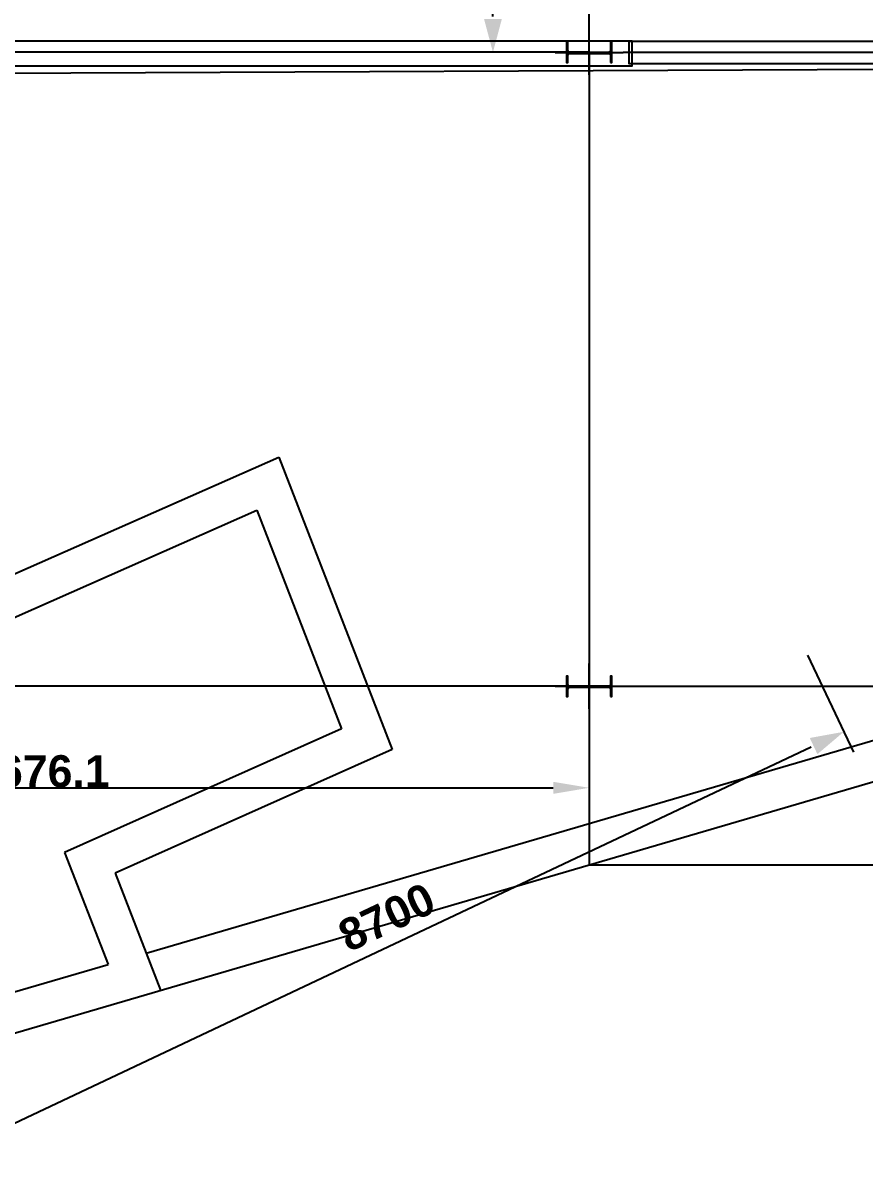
# Model space of a CAD drawing. Extents: x -115306 to 97263, y 46189 to 262006.
# Drawn here: x -32410 to -24973, y 202388 to 212548 of the extents above; entities that cross this region are included whole.
import ezdxf

# ---------------------------------------------------------------- set-up
doc = ezdxf.new("R2010")
doc.units = 0
doc.header["$LTSCALE"] = 508
doc.header["$PDMODE"] = 1
doc.header["$PDSIZE"] = -2
doc.layers.get('0').update_dxf_attribs({"linetype": 'CONTINUOUS'})
doc.layers.get('DEFPOINTS').update_dxf_attribs({"linetype": 'CONTINUOUS'})
for name, color, linetype in [('CERCHAS', 211, 'CONTINUOUS'), ('COTAS', 30, 'CONTINUOUS'), ('INSTALACION_NUEVA', 7, 'CONTINUOUS'), ('muro', 80, 'CONTINUOUS')]:
    doc.layers.add(name, color=color, linetype=linetype)
doc.styles.add('ARIAL-B', font='arialbd.ttf')
doc.dimstyles.new('ISO', dxfattribs={"dimtxt": 282.222222, "dimasz": 317.5, "dimexe": 200, "dimexo": 0, "dimgap": 1, "dimtad": 1, "dimdec": 1, "dimzin": 15, "dimdsep": 46, "dimtxsty": 'ARIAL-B', "dimblk": 'VW_FILLEDARROW', "dimcen": 0, "dimadec": 0, "dimazin": 0, "dimtfac": 1, "dimtdec": 1, "dimtix": 1, "dimtmove": 0, "dimatfit": 0, "dimldrblk": 'VW_FILLEDARROW', "dimfxl": 1, "dimtolj": 1, "dimtzin": 15, "dimarcsym": 0})

# ---------------------------------------------------------------- blocks, each defined once
blk = doc.blocks.new('*D1719')
at = {"layer": 'COTAS', "color": 0, "linetype": 'Continuous', "lineweight": -2}
for p, q in [((-27109, 212289), (-16486, 212289)), ((-16686, 211971), (-16686, 205428)), ((-27409, 205110), (-16486, 205110))]:
    blk.add_line(p, q, dxfattribs=at)
at = {"layer": 'COTAS', "color": 0, "linetype": 'Continuous'}
for points in [[(-16738, 211971), (-16633, 211971), (-16686, 212289)], [(-16738, 205428), (-16633, 205428), (-16686, 205110)]]:
    blk.add_solid(points, dxfattribs=at)
at = {"layer": 'DEFPOINTS', "color": 0, "linetype": 'Continuous'}
for p in [(-27109, 212289), (-27409, 205110), (-16686, 205110)]:
    blk.add_point(p, dxfattribs=at)
at = {"layer": 'COTAS', "color": 0, "linetype": 'Continuous', "insert": (-16831, 208700), "char_height": 282.2, "attachment_point": 5, "rotation": 90, "style": 'ARIAL-B'}
blk.add_mtext('\\A1;7178.2', dxfattribs=at)
blk = doc.blocks.new('*D1721')
at = {"layer": 'COTAS', "color": 0, "linetype": 'Continuous', "lineweight": -2}
for p, q in [((-27109, 212289), (-17877, 212289)), ((-18077, 211971), (-18077, 207006)), ((-27109, 206689), (-17877, 206689))]:
    blk.add_line(p, q, dxfattribs=at)
at = {"layer": 'COTAS', "color": 0, "linetype": 'Continuous'}
for points in [[(-18130, 211971), (-18024, 211971), (-18077, 212289)], [(-18130, 207006), (-18024, 207006), (-18077, 206689)]]:
    blk.add_solid(points, dxfattribs=at)
at = {"layer": 'DEFPOINTS', "color": 0, "linetype": 'Continuous'}
for p in [(-27109, 212289), (-27109, 206689), (-18077, 206689)]:
    blk.add_point(p, dxfattribs=at)
at = {"layer": 'COTAS', "color": 0, "linetype": 'Continuous', "insert": (-18222, 209489), "char_height": 282.2, "attachment_point": 5, "rotation": 90, "style": 'ARIAL-B'}
blk.add_mtext('\\A1;5600', dxfattribs=at)
blk = doc.blocks.new('VW_FILLEDARROW')
at = {"color": 0}
blk.add_solid([(0, 0), (-0.93, -0.249), (-0.93, 0.249)], dxfattribs=at)
blk = doc.blocks.new('*D1727')
at = {"layer": 'DEFPOINTS', "color": 0, "linetype": 'Continuous'}
for p in [(-25480, 206964), (-33346, 203247), (-33026, 202569)]:
    blk.add_point(p, dxfattribs=at)
at = {"layer": 'INSTALACION_NUEVA', "color": 0, "linetype": 'Continuous', "lineweight": -2}
for p, q in [((-25480, 206964), (-25074, 206105)), ((-25447, 206150), (-32739, 202705)), ((-33346, 203247), (-32940, 202388))]:
    blk.add_line(p, q, dxfattribs=at)
at = {"layer": 'INSTALACION_NUEVA', "color": 0, "linetype": 'Continuous', "lineweight": -2, "xscale": 317.5, "yscale": 317.5, "zscale": 317.5}
for p, rotation in [((-25160, 206286), 25.28903444091417), ((-33026, 202569), 205.2890344409142)]:
    blk.add_blockref('VW_FILLEDARROW', p, dxfattribs=dict(at, rotation=rotation))
at = {"layer": 'INSTALACION_NUEVA', "color": 0, "linetype": 'Continuous', "insert": (-29197, 204648), "char_height": 282.2, "attachment_point": 5, "rotation": 25.289, "style": 'ARIAL-B'}
blk.add_mtext('\\A1;8700', dxfattribs=at)
blk = doc.blocks.new('*D1729')
at = {"layer": 'COTAS', "color": 0, "linetype": 'Continuous', "lineweight": -2}
for p, q in [((-37085, 206489), (-37085, 205591)), ((-27409, 206489), (-27409, 205591)), ((-36767, 205791), (-27726, 205791))]:
    blk.add_line(p, q, dxfattribs=at)
at = {"layer": 'COTAS', "color": 0, "linetype": 'Continuous'}
for points in [[(-36767, 205844), (-36767, 205738), (-37085, 205791)], [(-27726, 205844), (-27726, 205738), (-27409, 205791)]]:
    blk.add_solid(points, dxfattribs=at)
at = {"layer": 'DEFPOINTS', "color": 0, "linetype": 'Continuous'}
for p in [(-37085, 206489), (-27409, 206489), (-27409, 205791)]:
    blk.add_point(p, dxfattribs=at)
at = {"layer": 'COTAS', "color": 0, "linetype": 'Continuous', "insert": (-32247, 205936), "char_height": 282.2, "attachment_point": 5, "style": 'ARIAL-B'}
blk.add_mtext('\\A1;9676.1', dxfattribs=at)
blk = doc.blocks.new('*U1252')
at = {"layer": 'INSTALACION_NUEVA', "color": 4, "linetype": 'Continuous'}
for p, q in [((-3953, -11759), (-3953, -11359)), ((-4253, -11559), (-3653, -11559))]:
    blk.add_line(p, q, dxfattribs=at)
blk = doc.blocks.new('*U1253')
at = {"layer": 'INSTALACION_NUEVA', "color": 1, "linetype": 'Continuous'}
blk.add_lwpolyline([(-3766, -11649), (-3753, -11649), (-3753, -11568), (-3753, -11559), (-3753, -11469), (-3766, -11469), (-3766, -11540), (-3766, -11543), (-3767, -11547), (-3769, -11550), (-3771, -11553), (-3774, -11556), (-3777, -11557), (-3780, -11558), (-3783, -11559), (-3953, -11559), (-4124, -11559), (-4127, -11558), (-4130, -11557), (-4133, -11556), (-4136, -11553), (-4138, -11550), (-4139, -11547), (-4140, -11543), (-4141, -11540), (-4141, -11469), (-4153, -11469), (-4153, -11559), (-4153, -11568), (-4153, -11649), (-4141, -11649), (-4141, -11587), (-4140, -11583), (-4139, -11580), (-4138, -11576), (-4136, -11573), (-4133, -11571), (-4130, -11569), (-4127, -11568), (-4124, -11568), (-3953, -11568), (-3783, -11568), (-3780, -11568), (-3777, -11569), (-3774, -11571), (-3771, -11573), (-3769, -11576), (-3767, -11580), (-3766, -11583), (-3766, -11587), (-3766, -11649)], close=True, dxfattribs=at)
at = {"layer": 'INSTALACION_NUEVA', "color": 4}
blk.add_blockref('*U1252', (0, 0), dxfattribs=at)
blk = doc.blocks.new('*D1732')
at = {"layer": 'DEFPOINTS', "color": 0, "linetype": 'Continuous'}
for p in [(-28259, 256889), (-27804, 256889), (-27804, 212289)]:
    blk.add_point(p, dxfattribs=at)
at = {"layer": 'INSTALACION_NUEVA', "color": 0, "linetype": 'Continuous', "lineweight": -2}
for p, q in [((-27804, 256889), (-28458, 256889)), ((-28259, 212606), (-28259, 256571)), ((-27804, 212289), (-28458, 212289))]:
    blk.add_line(p, q, dxfattribs=at)
at = {"layer": 'INSTALACION_NUEVA', "color": 0, "linetype": 'Continuous', "lineweight": -2, "xscale": 317.5, "yscale": 317.5, "zscale": 317.5}
for p, rotation in [((-28259, 256889), 90), ((-28259, 212289), 270)]:
    blk.add_blockref('VW_FILLEDARROW', p, dxfattribs=dict(at, rotation=rotation))
at = {"layer": 'INSTALACION_NUEVA', "color": 0, "linetype": 'Continuous', "insert": (-28404, 234589), "char_height": 282.2, "attachment_point": 5, "rotation": 90, "style": 'ARIAL-B'}
blk.add_mtext('\\A1;44600', dxfattribs=at)
blk = doc.blocks.new('*D1733')
at = {"layer": 'COTAS', "color": 0, "linetype": 'Continuous', "lineweight": -2}
for p, q in [((-39558, 212089), (-39558, 213013)), ((-27409, 212489), (-27409, 213013)), ((-39240, 212813), (-27726, 212813))]:
    blk.add_line(p, q, dxfattribs=at)
at = {"layer": 'COTAS', "color": 0, "linetype": 'Continuous'}
for points in [[(-39240, 212866), (-39240, 212760), (-39558, 212813)], [(-27726, 212866), (-27726, 212760), (-27409, 212813)]]:
    blk.add_solid(points, dxfattribs=at)
at = {"layer": 'DEFPOINTS', "color": 0, "linetype": 'Continuous'}
for p in [(-27409, 212813), (-27409, 212489), (-39558, 212089)]:
    blk.add_point(p, dxfattribs=at)
at = {"layer": 'COTAS', "color": 0, "linetype": 'Continuous', "insert": (-33483, 212958), "char_height": 282.22, "attachment_point": 5, "style": 'ARIAL-B'}
blk.add_mtext('\\A1;12149.2', dxfattribs=at)
blk = doc.blocks.new('*U967')
at = {"layer": 'INSTALACION_NUEVA', "color": 4, "linetype": 'Continuous'}
for p, q in [((-3953, -11759), (-3953, -11359)), ((-4253, -11559), (-3653, -11559))]:
    blk.add_line(p, q, dxfattribs=at)
blk = doc.blocks.new('*U968')
at = {"layer": 'INSTALACION_NUEVA', "color": 1, "linetype": 'Continuous'}
blk.add_lwpolyline([(-3766, -11649), (-3753, -11649), (-3753, -11568), (-3753, -11559), (-3753, -11469), (-3766, -11469), (-3766, -11540), (-3766, -11543), (-3767, -11547), (-3769, -11550), (-3771, -11553), (-3774, -11556), (-3777, -11557), (-3780, -11558), (-3783, -11559), (-3953, -11559), (-4124, -11559), (-4127, -11558), (-4130, -11557), (-4133, -11556), (-4136, -11553), (-4138, -11550), (-4139, -11547), (-4140, -11543), (-4141, -11540), (-4141, -11469), (-4153, -11469), (-4153, -11559), (-4153, -11568), (-4153, -11649), (-4141, -11649), (-4141, -11587), (-4140, -11583), (-4139, -11580), (-4138, -11576), (-4136, -11573), (-4133, -11571), (-4130, -11569), (-4127, -11568), (-4124, -11568), (-3953, -11568), (-3783, -11568), (-3780, -11568), (-3777, -11569), (-3774, -11571), (-3771, -11573), (-3769, -11576), (-3767, -11580), (-3766, -11583), (-3766, -11587), (-3766, -11649)], close=True, dxfattribs=at)
at = {"layer": 'INSTALACION_NUEVA', "color": 4}
blk.add_blockref('*U967', (0, 0), dxfattribs=at)

msp = doc.modelspace()

# ---------------------------------------------------------------- linework, layer by layer
at = {"linetype": 'Continuous'}
msp.add_line((-27408.57, 212288.69), (-27408.57, 205110.49), dxfattribs=at)
at = {"layer": 'CERCHAS', "linetype": 'Continuous'}
for p, q in [((-27408.57, 212288.69), (-39557.79, 212288.69)), ((-27408.57, 206688.69), (-37084.68, 206688.69))]:
    msp.add_line(p, q, dxfattribs=at)
at = {"layer": 'INSTALACION_NUEVA', "color": 4, "linetype": 'Continuous'}
msp.add_line((-35813.68, 212090.28), (-18062.85, 212168.13), dxfattribs=at)
msp.add_line((-35813.68, 212090.28), (-18062.85, 212168.13), dxfattribs=at)
at = {"layer": 'INSTALACION_NUEVA', "color": 1, "linetype": 'Continuous'}
for points in [[(-27029.5, 212385.93), (-35848.01, 212385.93), (-35848.01, 212169.16), (-27029.5, 212169.16)], [(29515.5, 212185.88), (-27054.5, 212185.88), (-27054.5, 212385.88), (29515.5, 212385.88)]]:
    msp.add_lwpolyline(points, close=True, dxfattribs=at)
at = {"layer": 'muro'}
for p, q in [((-35512.86, 202738.57), (-3233.72, 212185.88)), ((-32591.36, 207632.94), (-30149.2, 208712.18)), ((-30149.2, 208712.18), (-29149.28, 206128.96)), ((-29149.28, 206128.96), (-31596.71, 205036.96)), ((-31596.71, 205036.96), (-31194.03, 204002.58))]:
    msp.add_line(p, q, dxfattribs=at)
at = {"layer": 'muro', "linetype": 'Continuous'}
for p, q in [((-31321.48, 204329.96), (-4479.75, 212185.88)), ((-32788.62, 207163.11), (-30343.2, 208243.79)), ((-30343.2, 208243.79), (-29595.81, 206312.98)), ((-29595.81, 206312.98), (-32043.84, 205220.72)), ((-32043.84, 205220.72), (-31658.65, 204231.28)), ((-35216, 203190.13), (-31658.65, 204231.28))]:
    msp.add_line(p, q, dxfattribs=at)

# ---------------------------------------------------------------- block references
at = {"layer": 'INSTALACION_NUEVA', "color": 4}
for name, p in [('*U968', (-23455.21, 223847.38)), ('*U1253', (-23455.21, 218247.38))]:
    msp.add_blockref(name, p, dxfattribs=at)

# ---------------------------------------------------------------- dimensions: what is measured, and where the dimension line sits
at = {"layer": 'COTAS', "linetype": 'Continuous'}
for base, p1, p2, picture, middle in [((-27408.57, 212813.1), (-39557.79, 212088.69), (-27408.57, 212488.69), '*D1733', (-33483.18, 212958.3)), ((-27408.57, 205791.22), (-37084.68, 206488.69), (-27408.57, 206488.69), '*D1729', (-32246.62, 205936.41))]:
    dim = msp.add_linear_dim(base=base, p1=p1, p2=p2, dimstyle='ISO', override={"dimpost": '<>'}, dxfattribs=at)
    dim.commit()
    dim.dimension.update_dxf_attribs({"geometry": picture, "text_midpoint": middle})
for base, p2, picture, middle in [((-16685.5, 205110.49), (-27408.57, 205110.49), '*D1719', (-16830.69, 208699.59)), ((-18077.05, 206688.69), (-27108.57, 206688.69), '*D1721', (-18222.15, 209488.69))]:
    dim = msp.add_linear_dim(base=base, p1=(-27108.57, 212288.69), p2=p2, angle=90, dimstyle='ISO', override={"dimpost": '<>'}, dxfattribs=at)
    dim.commit()
    dim.dimension.update_dxf_attribs({"geometry": picture, "text_midpoint": middle})
at = {"layer": 'INSTALACION_NUEVA', "color": 4, "linetype": 'Continuous'}
dim = msp.add_linear_dim(base=(-28258.5, 256888.69), p1=(-27804.5, 212288.69), p2=(-27804.5, 256888.69), angle=90, dimstyle='ISO', override={"dimgap": 1, "dimpost": '<>', "dimtxsty": 'ARIAL-B'}, dxfattribs=at)
dim.commit()
dim.dimension.update_dxf_attribs({"geometry": '*D1732', "text_midpoint": (-28403.6, 234588.69)})
dim = msp.add_aligned_dim(p1=(-25479.95, 206963.77), p2=(-33346.18, 203247.27), distance=750, dimstyle='ISO', override={"dimgap": 100, "dimpost": '<>', "dimtxsty": 'ARIAL-B'}, dxfattribs=at)
dim.commit()
dim.dimension.update_dxf_attribs({"geometry": '*D1727', "text_midpoint": (-29196.99, 204648.19)})

doc.saveas('drawing.dxf')
